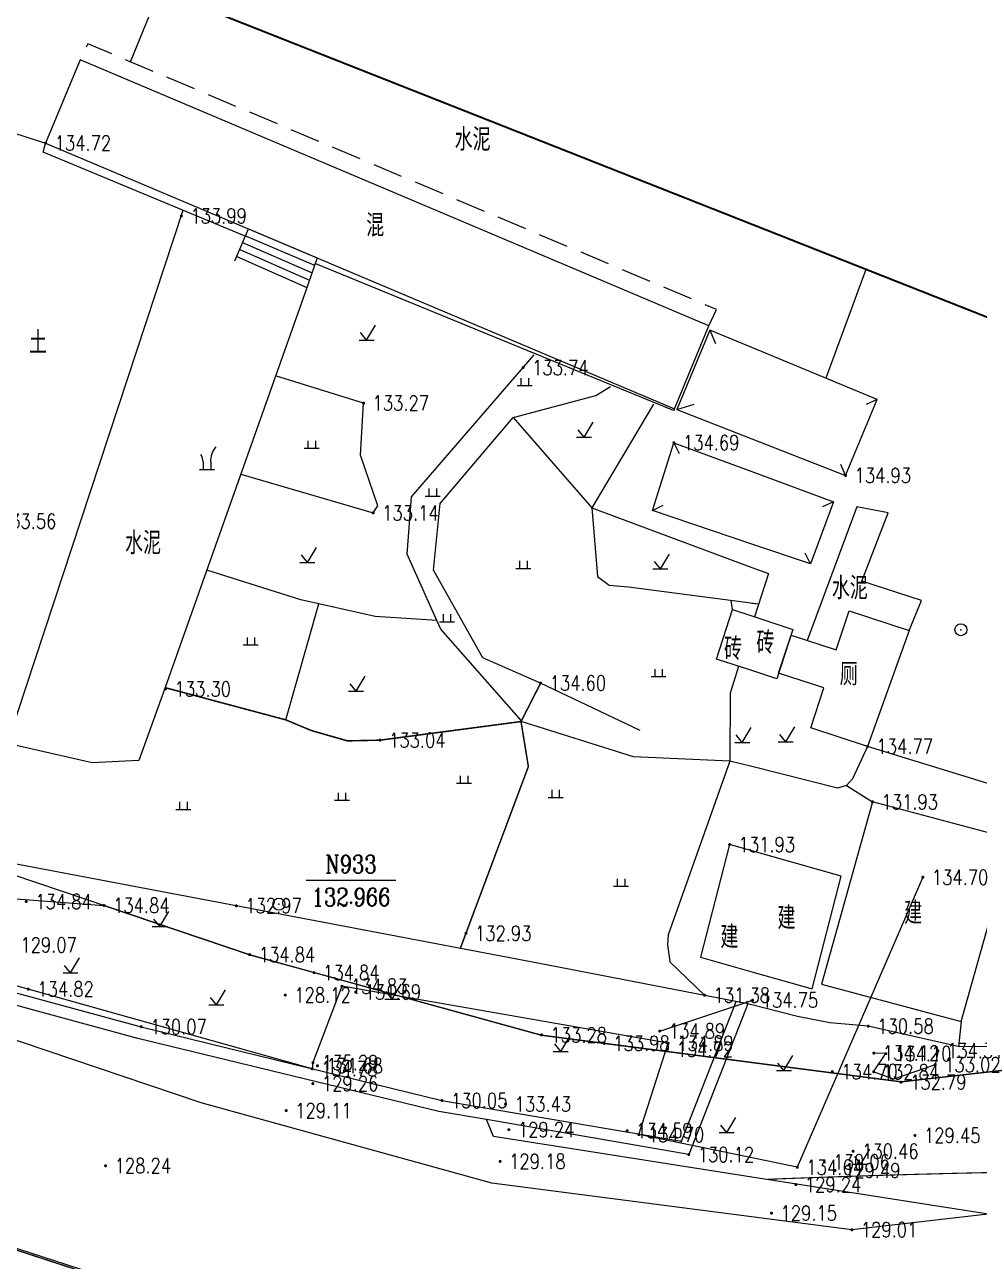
# Model space of a CAD drawing. Extents: x 529262 to 576451, y 2694391 to 2717535.
# Drawn here: x 566316.5 to 566380.2, y 2711306.5 to 2711389 of the extents above; entities that cross this region are included whole.
import ezdxf
from ezdxf.enums import TextEntityAlignment as Align

# ---------------------------------------------------------------- set-up
doc = ezdxf.new("R2010")
doc.units = 0
doc.linetypes.add('ACAD_ISO12W100', pattern=[22, 12, -3, 0.5, -3, 0.5, -3])
doc.linetypes.add('X5', pattern=[3, 2, -1])
for name, color, linetype in [('a红线图', 1, 'Continuous'), ('DGX', 8, 'Continuous'), ('DLDW', 8, 'Continuous'), ('DMTZ', 8, 'Continuous'), ('GCD', 8, 'Continuous'), ('GXYZ', 8, 'Continuous'), ('JMD', 8, 'Continuous'), ('KZD', 8, 'Continuous'), ('ZBTZ', 8, 'Continuous'), ('ZJ', 7, 'Continuous'), ('污水管径标注_W10-', 202, 'Continuous')]:
    doc.layers.add(name, color=color, linetype=linetype)
doc.layers.add('SXSS', color=5, linetype='Continuous', lineweight=0)
doc.layers.add('控制界线1', color=30, linetype='ACAD_ISO12W100', lineweight=35)
doc.styles.add('HZ', font='rs.shx', dxfattribs={"width": 0.8, "bigfont": 'hztxt.shx'})
doc.styles.add('romanc', font='romanc.shx', dxfattribs={"width": 0.8})
doc.linetypes.add('10421', pattern='A,2,[150,AAA.SHX,S=0.5,R=0,X=0,Y=0.5],1e-11', length=2)
doc.linetypes.add('10422', pattern='A,0.75,[150,AAA.SHX,S=0.5,R=0,X=0,Y=0.5],1.5,[177,AAA.SHX,S=1,R=0,X=0,Y=0.4],0.75', length=3)
doc.linetypes.add('1054', pattern='A,0,[154,AAA.SHX,S=1,R=0,X=0,Y=0],-1.4', length=1.4)
doc.linetypes.add('1161', pattern='A,0,[149,AAA.SHX,S=0.15,R=0,X=0,Y=0],-1.6', length=1.6)
doc.linetypes.add('732', pattern='A,9,-0.5,[162,AAA.SHX,S=1,R=0,X=0,Y=0],-0.5', length=10)

# ---------------------------------------------------------------- blocks, each defined once
blk = doc.blocks.new('GC200')
at = {"linetype": 'Continuous', "const_width": 0.2, "flags": 128}
blk.add_lwpolyline([(-0.1, 0, 1), (0.1, 0, 1)], format="xyb", close=True, dxfattribs=at)
blk = doc.blocks.new('gc123')
at = {"color": 8}
for p, q in [((0, 0), (1.2, 2)), ((-1, 0), (1, 0)), ((0, 0), (-0.8, 1))]:
    blk.add_line(p, q, dxfattribs=at)
blk = doc.blocks.new('gc119')
at = {"color": 8}
for p, q in [((-1, 0), (1, 0)), ((-0.5, 1), (-0.5, 0)), ((0.5, 1), (0.5, 0))]:
    blk.add_line(p, q, dxfattribs=at)
blk = doc.blocks.new('gc210')
at = {"color": 8}
for p, q in [((-1, 0), (1, 0)), ((-0.5, 1), (-0.5, 0)), ((0.5, 1), (0.5, 0))]:
    blk.add_line(p, q, dxfattribs=at)
for centre, radius, start, end in [((-2.94, 0.81), 2.45, 4.3743, 29.0242), ((3.4, 1.11), 2.91, 139.3312, 182.0887)]:
    blk.add_arc(centre, radius, start, end, dxfattribs=at)
blk = doc.blocks.new('gc117')
at = {"color": 8}
blk.add_circle((0, 0), 0.8, dxfattribs=at)
blk.add_point((0, 0), dxfattribs=at)

msp = doc.modelspace()

# ---------------------------------------------------------------- linework, layer by layer
at = {"layer": 'a红线图', "color": 8, "linetype": 'Continuous', "lineweight": 0, "flags": 128}
for points in [[(566441.676, 2711327.174), (566433.271, 2711326.085), (566420.02, 2711324.247), (566402.595, 2711321.973), (566385.592, 2711319.638), (566374.971, 2711318.432), (566350.944, 2711321.546), (566331.559, 2711326.901), (566290.284, 2711340.84), (566237.115, 2711364.456), (566231.107, 2711366.982), (566191.487, 2711389.488), (566187.32, 2711391.681), (566183.669, 2711396.907), (566179.755, 2711402.248), (566176.089, 2711407.11), (566173.217, 2711411.291), (566171.802, 2711412.566), (566162.342, 2711421.38), (566150.116, 2711432.906), (566121.749, 2711459.554)], [(566441.676, 2711327.174), (566433.271, 2711326.085), (566420.02, 2711324.247), (566402.595, 2711321.973), (566385.592, 2711319.638), (566374.971, 2711318.432), (566350.944, 2711321.546), (566331.559, 2711326.901), (566290.284, 2711340.84), (566237.115, 2711364.456), (566231.107, 2711366.982), (566191.487, 2711389.488), (566187.32, 2711391.681), (566183.669, 2711396.907), (566179.755, 2711402.248), (566176.089, 2711407.11), (566173.217, 2711411.291), (566171.802, 2711412.566), (566162.342, 2711421.38), (566150.116, 2711432.906), (566121.749, 2711459.554)], [(566610.304, 2711156.366), (566550.359, 2711188.445), (566569.799, 2711252.568), (566569.607, 2711257.235), (566534.769, 2711298.178), (566490.048, 2711309.934), (566487.632, 2711304.43), (566485.732, 2711304.359), (566471.667, 2711301.392), (566439.814, 2711293.156), (566398.395, 2711291.82), (566380.611, 2711292.541), (566369.371, 2711293.398), (566354.467, 2711296.492), (566334.898, 2711300.894), (566329.062, 2711302.94), (566307.729, 2711309.881), (566292.891, 2711316.021), (566275.762, 2711324.076), (566251.375, 2711336.425), (566235.869, 2711345.727), (566223.396, 2711352.879), (566218.243, 2711353.629)], [(566610.304, 2711156.366), (566550.359, 2711188.445), (566569.799, 2711252.568), (566569.607, 2711257.235), (566534.769, 2711298.178), (566490.048, 2711309.934), (566487.632, 2711304.43), (566485.732, 2711304.359), (566471.667, 2711301.392), (566439.814, 2711293.156), (566398.395, 2711291.82), (566380.611, 2711292.541), (566369.371, 2711293.398), (566354.467, 2711296.492), (566334.898, 2711300.894), (566329.062, 2711302.94), (566307.729, 2711309.881), (566292.891, 2711316.021), (566275.762, 2711324.076), (566251.375, 2711336.425), (566235.869, 2711345.727), (566223.396, 2711352.879), (566218.243, 2711353.629)]]:
    msp.add_lwpolyline(points, dxfattribs=at)
at = {"layer": 'DGX', "linetype": 'Continuous', "const_width": 0.075, "flags": 128}
msp.add_lwpolyline([(566366.071, 2711311.935), (566370.106, 2711312.084), (566374.106, 2711312.213), (566378.072, 2711312.321), (566382.004, 2711312.41), (566385.9, 2711312.478), (566389.763, 2711312.526), (566393.591, 2711312.554), (566397.384, 2711312.561), (566401.521, 2711312.69), (566406.38, 2711313.081), (566411.961, 2711313.736), (566418.264, 2711314.653), (566425.289, 2711315.834), (566433.036, 2711317.277), (566441.504, 2711318.983), (566450.695, 2711320.952)], dxfattribs=at)
at = {"layer": 'DLDW', "linetype": 'Continuous', "flags": 128}
msp.add_lwpolyline([(566367.618, 2711348.257), (566370.64, 2711347.267), (566371.497, 2711349.88), (566375.506, 2711348.566), (566372.721, 2711340.827), (566368.936, 2711342.068), (566369.809, 2711344.73), (566366.787, 2711345.72)], close=True, dxfattribs=at)
at = {"layer": 'DMTZ', "linetype": '10422', "flags": 128}
for points in [[(566331.196, 2711374.897), (566317.71, 2711380.493), (566317.876, 2711381.104)], [(566359.83, 2711363.362), (566359.77, 2711363.243), (566335.898, 2711373.037)], [(566364.727, 2711323.649), (566350.71, 2711326.357), (566330.599, 2711330.189), (566308.868, 2711334.304), (566290.054, 2711337.873), (566293.457, 2711345.647)], [(566290.957, 2711337.702), (566288.528, 2711332.542), (566297.46, 2711329.523), (566304.823, 2711327.378), (566324.26, 2711322.116), (566344.321, 2711317.192), (566360.315, 2711314.479), (566363.946, 2711323.8)], [(566364.727, 2711323.649), (566360.789, 2711313.587), (566347.295, 2711315.919)]]:
    msp.add_lwpolyline(points, dxfattribs=at)
at = {"layer": 'DMTZ', "linetype": '10421', "flags": 128}
for points in [[(566349.624, 2711342.538), (566344.25, 2711348.656), (566343.979, 2711349.227), (566342.001, 2711353.656), (566342.29, 2711357.491), (566350.484, 2711366.979)], [(566357.555, 2711341.889), (566350.908, 2711345.058), (566347.049, 2711346.751), (566343.769, 2711352.599), (566344.208, 2711357.045), (566349.08, 2711362.774), (566354.599, 2711364.249), (566355.579, 2711364.863)], [(566364.998, 2711339.484), (566363.525, 2711339.852), (566357.109, 2711340.132), (566349.599, 2711342.489)], [(566372.721, 2711340.827), (566371.71, 2711338.673), (566371.328, 2711338.221), (566370.716, 2711338.053), (566364.998, 2711339.484)], [(566384.662, 2711337.143), (566372.721, 2711340.827)], [(566363.525, 2711339.852), (566359.419, 2711328.261), (566359.377, 2711327.608), (566359.523, 2711326.442), (566361.864, 2711324.202)], [(566364.998, 2711323.58), (566364.727, 2711323.649)], [(566390.278, 2711320.668), (566384.076, 2711320.805), (566378.857, 2711320.765), (566372.771, 2711322.152), (566370.212, 2711322.376), (566368.042, 2711322.801), (566364.727, 2711323.649)]]:
    msp.add_lwpolyline(points, dxfattribs=at)
at = {"layer": 'DMTZ', "linetype": '1054', "flags": 128}
for points in [[(566330.894, 2711358.997), (566339.73, 2711356.416), (566340.044, 2711356.88), (566338.893, 2711360.273), (566339.089, 2711363.743), (566333.217, 2711365.567)], [(566343.979, 2711349.227), (566339.864, 2711349.512), (566334.907, 2711350.605), (566328.626, 2711352.583)], [(566333.902, 2711342.602), (566336.117, 2711350.338)], [(566333.902, 2711342.602), (566333.902, 2711342.602)]]:
    msp.add_lwpolyline(points, dxfattribs=at)
at = {"layer": 'DMTZ', "linetype": '10421', "elevation": 24.551, "flags": 128}
for points in [[(566219.409, 2711353.158), (566219.66, 2711353.603), (566220, 2711354.189), (566223.243, 2711351.349), (566223.553, 2711352.487), (566227.748, 2711350.461), (566238.16, 2711344.413), (566249.441, 2711337.077), (566257.932, 2711330.164), (566258.042, 2711330.298), (566258.117, 2711330.279), (566259.999, 2711331.142), (566265.081, 2711328.877), (566278.209, 2711322.864), (566294.844, 2711315.012), (566300.296, 2711312.67), (566311.78, 2711308.665), (566324.349, 2711304.604), (566334.183, 2711300.862), (566334.785, 2711300.895), (566342.069, 2711296.685), (566342.715, 2711297.66), (566343.752, 2711298.727), (566356.779, 2711295.878), (566370.98, 2711293.062), (566395.928, 2711290.095), (566369.156, 2711291.627), (566364.335, 2711291.282)], [(566377.427, 2711320.51), (566377.231, 2711319.585), (566374.457, 2711318.623), (566373.13, 2711319.105), (566373.954, 2711320.32), (566373.143, 2711320.36)]]:
    msp.add_lwpolyline(points, dxfattribs=at)
at = {"layer": 'DMTZ', "linetype": '10422', "elevation": 24.551, "flags": 128}
msp.add_lwpolyline([(566376.416, 2711332.094), (566368.037, 2711312.734), (566357.462, 2711314.918), (566359.421, 2711321.013), (566337.648, 2711324.815), (566335.716, 2711319.721), (566335.653, 2711319.312), (566316.717, 2711324.628), (566291.94, 2711331.413), (566286.246, 2711333.756)], dxfattribs=at)
at = {"layer": 'GXYZ', "linetype": '732', "flags": 128}
for points in [[(566490.048, 2711309.934), (566487.953, 2711312.032), (566480.532, 2711318.315), (566472.905, 2711320.663), (566453.241, 2711319.912), (566438.382, 2711317.31), (566429.977, 2711316.221), (566416.726, 2711314.383), (566399.301, 2711312.109), (566382.298, 2711309.774), (566371.677, 2711308.568), (566347.65, 2711311.683), (566328.264, 2711317.038), (566286.99, 2711330.976), (566233.821, 2711354.592), (566227.813, 2711357.118), (566188.193, 2711379.624), (566184.026, 2711381.817), (566180.375, 2711387.043), (566176.461, 2711392.384), (566172.795, 2711397.246), (566169.923, 2711401.427), (566168.508, 2711402.702), (566159.048, 2711411.516), (566146.822, 2711423.042), (566118.455, 2711449.69), (566109.422, 2711458.344), (566097.51, 2711469.513), (566090.674, 2711475.818), (566090.949, 2711476.965), (566090.92, 2711489.02), (566092.032, 2711494.639)], [(566534.851, 2711298.157), (566490.048, 2711309.934), (566487.632, 2711304.43), (566485.732, 2711304.359), (566471.667, 2711301.392), (566439.814, 2711293.156), (566398.395, 2711291.82), (566380.611, 2711292.541), (566369.371, 2711293.398), (566354.467, 2711296.492), (566334.898, 2711300.894), (566329.062, 2711302.94), (566307.729, 2711309.881), (566292.891, 2711316.021), (566275.762, 2711324.076), (566251.375, 2711336.425), (566235.869, 2711345.727), (566223.396, 2711352.879), (566218.243, 2711353.629)]]:
    msp.add_lwpolyline(points, dxfattribs=at)
at = {"layer": 'JMD', "linetype": 'Continuous'}
for p, q in [((566330.502, 2711373.236), (566331.409, 2711375.381)), ((566331.214, 2711374.92), (566335.825, 2711372.945)), ((566331.409, 2711375.381), (566336, 2711373.439)), ((566330.824, 2711373.999), (566335.476, 2711371.955)), ((566331.019, 2711374.46), (566335.651, 2711372.45)), ((566330.63, 2711373.539), (566335.301, 2711371.46)), ((566336, 2711373.439), (566335.186, 2711371.135)), ((566362.198, 2711368.622), (566362.587, 2711367.716)), ((566360.002, 2711363.321), (566361.155, 2711363.683)), ((566373.372, 2711363.976), (566372.642, 2711363.648)), ((566359.805, 2711361.101), (566360.156, 2711360.382)), ((566371.256, 2711358.917), (566370.931, 2711359.648)), ((566358.368, 2711356.577), (566359.081, 2711356.939)), ((566370.45, 2711357.16), (566369.723, 2711356.826)), ((566368.914, 2711353.017), (566368.569, 2711353.739))]:
    msp.add_line(p, q, dxfattribs=at)
at = {"layer": 'JMD', "linetype": 'X5', "flags": 128}
msp.add_lwpolyline([(566362.141, 2711368.912), (566362.64, 2711369.991), (566320.686, 2711387.733), (566320.187, 2711386.654)], dxfattribs=at)
at = {"layer": 'JMD', "linetype": 'Continuous', "flags": 128}
for points, elevation in [([(566362.141, 2711368.912), (566320.187, 2711386.654), (566317.876, 2711381.104), (566359.83, 2711363.362)], 134.982), ([(566373.054, 2711337.126), (566369.641, 2711324.958), (566378.982, 2711322.471), (566382.395, 2711334.639)], 131.934)]:
    msp.add_lwpolyline(points, close=True, dxfattribs=dict(at, elevation=elevation))
for points in [[(566364.998, 2711367.458), (566362.198, 2711368.622), (566360.002, 2711363.321), (566364.998, 2711361.366)], [(566364.998, 2711361.366), (566371.256, 2711358.917), (566373.372, 2711363.976), (566364.998, 2711367.458)], [(566364.998, 2711354.339), (566358.368, 2711356.577), (566359.805, 2711361.101), (566364.998, 2711359.178)], [(566364.998, 2711359.178), (566370.45, 2711357.16), (566368.914, 2711353.017), (566364.998, 2711354.339)], [(566364.998, 2711345.886), (566362.633, 2711346.661), (566363.714, 2711349.958), (566364.998, 2711349.537)], [(566364.998, 2711349.537), (566367.743, 2711348.637), (566366.662, 2711345.34), (566364.998, 2711345.886)]]:
    msp.add_lwpolyline(points, dxfattribs=at)
for points, elevation in [([(566364.998, 2711333.857), (566363.515, 2711334.276), (566361.582, 2711326.756), (566364.998, 2711325.79)], 131.943), ([(566364.998, 2711325.79), (566369.03, 2711324.649), (566370.963, 2711332.169), (566364.998, 2711333.857)], 131.943), ([(566358.854, 2711321.828), (566365.058, 2711323.892)], 24.551)]:
    msp.add_lwpolyline(points, dxfattribs=dict(at, elevation=elevation))
at = {"layer": 'KZD', "linetype": 'Continuous'}
msp.add_line((566341.254, 2711331.871, 132.966), (566335.254, 2711331.871, 132.966), dxfattribs=at)
at = {"layer": 'SXSS', "color": 8, "linetype": '10422', "flags": 128}
for points in [[(566364.998, 2711312.084), (566347.766, 2711314.796), (566347.295, 2711315.919), (566344.107, 2711316.47), (566324.035, 2711321.337), (566304.657, 2711326.608), (566297.088, 2711328.71), (566287.392, 2711332.035), (566287.672, 2711333.018), (566274.117, 2711339.054), (566251.845, 2711349.124), (566245.028, 2711352.174), (566222.599, 2711362.489)], [(566470.599, 2711311.896), (566470.589, 2711312.114), (566451.669, 2711322.035), (566449.864, 2711319.801), (566441.279, 2711314.629), (566436.78, 2711313.19), (566428.111, 2711311.187), (566419.884, 2711310.622), (566414.457, 2711308.995), (566401.864, 2711308.451), (566393.171, 2711306.862), (566389.274, 2711307.039), (566380.939, 2711309.576), (566364.998, 2711312.084)]]:
    msp.add_lwpolyline(points, dxfattribs=at)
at = {"layer": 'ZBTZ', "linetype": '1161', "flags": 128}
for points in [[(566323.541, 2711386.526), (566325.467, 2711391.287)], [(566305.789, 2711384.995), (566317.876, 2711381.104)], [(566335.186, 2711371.135), (566325.857, 2711344.751), (566324.092, 2711339.885), (566320.979, 2711339.743), (566315.334, 2711341.015), (566327.056, 2711376.615)], [(566372.604, 2711372.661), (566369.941, 2711365.403)], [(566358.442, 2711363.674), (566354.331, 2711356.746), (566364.998, 2711352.783)], [(566349.08, 2711362.774), (566354.331, 2711356.746)], [(566354.331, 2711356.746), (566354.692, 2711352.165), (566355.478, 2711351.584), (566356.781, 2711351.488), (566365.456, 2711350.337)], [(566375.506, 2711348.566), (566376.32, 2711350.568), (566372.353, 2711351.857), (566374.089, 2711356.419), (566372.006, 2711356.815), (566368.688, 2711347.907)], [(566364.998, 2711352.783), (566366.107, 2711352.371), (566365.181, 2711349.477)], [(566363.714, 2711349.958), (566363.625, 2711350.58)], [(566364.998, 2711350.398), (566365.456, 2711350.337)], [(566364.122, 2711346.173), (566363.546, 2711344.373), (566363.525, 2711339.852)], [(566371.328, 2711338.221), (566373.054, 2711337.126)], [(566378.982, 2711322.471), (566378.8, 2711320.778)]]:
    msp.add_lwpolyline(points, dxfattribs=at)
at = {"layer": 'ZBTZ', "linetype": 'Continuous', "const_width": 0.1, "flags": 128}
for points in [[(566345.545, 2711327.341), (566350.089, 2711339.486), (566349.599, 2711342.489), (566350.908, 2711345.058)], [(566325.857, 2711344.751), (566333.902, 2711342.602), (566335.611, 2711341.886), (566338.015, 2711341.2), (566340.189, 2711341.246), (566349.599, 2711342.489)]]:
    msp.add_lwpolyline(points, dxfattribs=at)
at = {"layer": '控制界线1', "color": 252, "linetype": 'Continuous', "flags": 128}
msp.add_lwpolyline([(566606.933, 2711087.702), (566644.711, 2711153.019), (566598.698, 2711283.071), (566496.002, 2711357.662), (566390.249, 2711365.689), (566217.966, 2711433.767), (566135.414, 2711495.399), (566100.815, 2711531.11), (566057.471, 2711541.747), (566041.502, 2711497.298), (566109.581, 2711415.474), (566178.415, 2711344.369), (566249.168, 2711298.339), (566348.438, 2711264.105), (566455.277, 2711261.066), (566502.459, 2711244.312), (566526.428, 2711223.352), (566516.162, 2711173.585), (566513.881, 2711148.132)], close=True, dxfattribs=at)
msp.add_lwpolyline([(566606.933, 2711087.702), (566644.711, 2711153.019), (566598.698, 2711283.071), (566496.002, 2711357.662), (566390.249, 2711365.689), (566217.966, 2711433.767), (566135.414, 2711495.399), (566100.815, 2711531.11), (566057.471, 2711541.747), (566041.502, 2711497.298), (566109.581, 2711415.474), (566178.415, 2711344.369), (566249.168, 2711298.339), (566348.438, 2711264.105), (566455.277, 2711261.066), (566502.459, 2711244.312), (566526.428, 2711223.352), (566516.162, 2711173.585), (566513.881, 2711148.132)], close=True, dxfattribs=at)
msp.add_lwpolyline([(566606.933, 2711087.702), (566644.711, 2711153.019), (566598.698, 2711283.071), (566496.002, 2711357.662), (566390.249, 2711365.689), (566217.966, 2711433.767), (566135.414, 2711495.399), (566100.815, 2711531.11), (566057.471, 2711541.747), (566041.502, 2711497.298), (566109.581, 2711415.474), (566178.415, 2711344.369), (566249.168, 2711298.339), (566348.438, 2711264.105), (566455.277, 2711261.066), (566502.459, 2711244.312), (566526.428, 2711223.352), (566516.162, 2711173.585), (566513.881, 2711148.132)], close=True, dxfattribs=at)
at = {"layer": '污水管径标注_W10-'}
for points in [[(566219.201, 2711352.24), (566224.059, 2711350.344), (566235.869, 2711345.727), (566251.375, 2711336.425), (566254.963, 2711334.608), (566262.377, 2711330.854), (566272.806, 2711325.573), (566275.762, 2711324.076), (566292.891, 2711316.021), (566307.739, 2711309.878), (566329.062, 2711302.94), (566334.898, 2711300.894), (566347.661, 2711298.023), (566355.774, 2711296.221), (566369.371, 2711293.398), (566380.611, 2711292.541), (566387.135, 2711292.276), (566398.395, 2711291.82), (566405.433, 2711292.047), (566427.092, 2711293.194), (566443.272, 2711294.05)], [(566296.572, 2711332.081), (566316.517, 2711330.601), (566321.754, 2711330.212), (566331.559, 2711326.901), (566335.8, 2711325.73), (566350.944, 2711321.546), (566355.197, 2711320.995), (566370.321, 2711319.034), (566374.971, 2711318.432), (566385.592, 2711319.638), (566394.88, 2711320.885), (566414.701, 2711323.549), (566419.906, 2711324.248), (566434.523, 2711326.212)]]:
    msp.add_lwpolyline(points, dxfattribs=at)

# ---------------------------------------------------------------- block references
at = {"layer": 'GCD', "linetype": 'Continuous'}
ref = msp.add_blockref('GC200', (566317.876, 2711381.104, 134.718), dxfattribs=dict(at, xscale=0.5, yscale=0.5, zscale=0.5))
ref.add_attrib('height', '134.72', dxfattribs={"linetype": 'Continuous', "height": 1, "style": 'HZ', "width": 0.8}).set_placement((566318.476, 2711381.104, 134.718), align=Align.MIDDLE_LEFT)
ref = msp.add_blockref('GC200', (566326.933, 2711376.238, 133.985), dxfattribs=dict(at, xscale=0.5, yscale=0.5))
ref.add_attrib('height', '133.99', dxfattribs={"linetype": 'Continuous', "height": 1, "style": 'HZ', "width": 0.8}).set_placement((566327.533, 2711376.238, 133.985), align=Align.MIDDLE_LEFT)
at = {"layer": 'GCD'}
ref = msp.add_blockref('GC200', (566349.735, 2711366.111, 133.735), dxfattribs=dict(at, xscale=0.5, yscale=0.5))
ref.add_attrib('height', '133.74', dxfattribs={"linetype": 'Continuous', "height": 1, "style": 'HZ', "width": 0.8}).set_placement((566350.335, 2711366.111, 133.735), align=Align.MIDDLE_LEFT)
ref = msp.add_blockref('GC200', (566339.089, 2711363.743, 133.271), dxfattribs=dict(at, xscale=0.5, yscale=0.5))
ref.add_attrib('height', '133.27', dxfattribs={"linetype": 'Continuous', "height": 1, "style": 'HZ', "width": 0.8}).set_placement((566339.689, 2711363.743, 133.271), align=Align.MIDDLE_LEFT)
ref = msp.add_blockref('GC200', (566359.805, 2711361.101, 134.686), dxfattribs=dict(at, xscale=0.5, yscale=0.5))
ref.add_attrib('height', '134.69', dxfattribs={"linetype": 'Continuous', "height": 1, "style": 'HZ', "width": 0.8}).set_placement((566360.405, 2711361.101, 134.686), align=Align.MIDDLE_LEFT)
ref = msp.add_blockref('GC200', (566371.256, 2711358.917, 134.928), dxfattribs=dict(at, xscale=0.5, yscale=0.5))
ref.add_attrib('height', '134.93', dxfattribs={"linetype": 'Continuous', "height": 1, "style": 'HZ', "width": 0.8}).set_placement((566371.856, 2711358.917, 134.928), align=Align.MIDDLE_LEFT)
at = {"layer": 'GCD', "linetype": 'Continuous'}
ref = msp.add_blockref('GC200', (566339.73, 2711356.416, 133.143), dxfattribs=dict(at, xscale=0.5, yscale=0.5, zscale=0.5))
ref.add_attrib('height', '133.14', dxfattribs={"linetype": 'Continuous', "height": 1, "style": 'HZ', "width": 0.8}).set_placement((566340.33, 2711356.416, 133.143), align=Align.MIDDLE_LEFT)
at = {"layer": 'GCD'}
ref = msp.add_blockref('GC200', (566314.22, 2711355.864, 133.555), dxfattribs=dict(at, xscale=0.5, yscale=0.5))
ref.add_attrib('height', '133.56', dxfattribs={"linetype": 'Continuous', "height": 1, "style": 'HZ', "width": 0.8}).set_placement((566314.82, 2711355.864, 133.555), align=Align.MIDDLE_LEFT)
ref = msp.add_blockref('GC200', (566325.877, 2711344.662, 133.298), dxfattribs=dict(at, xscale=0.5, yscale=0.5))
ref.add_attrib('height', '133.30', dxfattribs={"linetype": 'Continuous', "height": 1, "style": 'HZ', "width": 0.8}).set_placement((566326.477, 2711344.662, 133.298), align=Align.MIDDLE_LEFT)
ref = msp.add_blockref('GC200', (566350.908, 2711345.058, 134.6), dxfattribs=dict(at, xscale=0.5, yscale=0.5))
ref.add_attrib('height', '134.60', dxfattribs={"linetype": 'Continuous', "height": 1, "style": 'HZ', "width": 0.8}).set_placement((566351.508, 2711345.058, 134.6), align=Align.MIDDLE_LEFT)
ref = msp.add_blockref('GC200', (566340.189, 2711341.246, 133.04), dxfattribs=dict(at, xscale=0.5, yscale=0.5))
ref.add_attrib('height', '133.04', dxfattribs={"linetype": 'Continuous', "height": 1, "style": 'HZ', "width": 0.8}).set_placement((566340.789, 2711341.246, 133.04), align=Align.MIDDLE_LEFT)
ref = msp.add_blockref('GC200', (566372.721, 2711340.827, 134.774), dxfattribs=dict(at, xscale=0.5, yscale=0.5))
ref.add_attrib('height', '134.77', dxfattribs={"linetype": 'Continuous', "height": 1, "style": 'HZ', "width": 0.8}).set_placement((566373.321, 2711340.827, 134.774), align=Align.MIDDLE_LEFT)
at = {"layer": 'GCD', "linetype": 'Continuous'}
ref = msp.add_blockref('GC200', (566373.054, 2711337.126, 131.934), dxfattribs=dict(at, xscale=0.5, yscale=0.5, zscale=0.5))
ref.add_attrib('height', '131.93', dxfattribs={"linetype": 'Continuous', "height": 1, "style": 'HZ', "width": 0.8}).set_placement((566373.654, 2711337.126, 131.934), align=Align.MIDDLE_LEFT)
ref = msp.add_blockref('GC200', (566363.515, 2711334.276, 131.93), dxfattribs=dict(at, xscale=0.5, yscale=0.5, zscale=0.5))
ref.add_attrib('height', '131.93', dxfattribs={"linetype": 'Continuous', "height": 1, "style": 'HZ', "width": 0.8}).set_placement((566364.115, 2711334.276, 131.93), align=Align.MIDDLE_LEFT)
ref = msp.add_blockref('GC200', (566376.416, 2711332.094, 134.695), dxfattribs=dict(at, xscale=0.5, yscale=0.5, zscale=0.5))
ref.add_attrib('height', '134.70', dxfattribs={"linetype": 'Continuous', "height": 1, "style": 'HZ', "width": 0.8}).set_placement((566377.016, 2711332.094, 134.695), align=Align.MIDDLE_LEFT)
ref = msp.add_blockref('GC200', (566316.583, 2711330.475, 134.84), dxfattribs=dict(at, xscale=0.5, yscale=0.5, zscale=0.5))
ref.add_attrib('height', '134.84', dxfattribs={"linetype": 'Continuous', "height": 1, "style": 'HZ', "width": 0.8}).set_placement((566317.183, 2711330.475, 134.84), align=Align.MIDDLE_LEFT)
ref = msp.add_blockref('GC200', (566321.776, 2711330.211, 134.84), dxfattribs=dict(at, xscale=0.5, yscale=0.5, zscale=0.5))
ref.add_attrib('height', '134.84', dxfattribs={"linetype": 'Continuous', "height": 1, "style": 'HZ', "width": 0.8}).set_placement((566322.376, 2711330.211, 134.84), align=Align.MIDDLE_LEFT)
at = {"layer": 'GCD'}
ref = msp.add_blockref('GC200', (566330.599, 2711330.189, 132.967), dxfattribs=dict(at, xscale=0.5, yscale=0.5))
ref.add_attrib('height', '132.97', dxfattribs={"linetype": 'Continuous', "height": 1, "style": 'HZ', "width": 0.8}).set_placement((566331.199, 2711330.189, 132.967), align=Align.MIDDLE_LEFT)
ref = msp.add_blockref('GC200', (566345.923, 2711328.351, 132.929), dxfattribs=dict(at, xscale=0.5, yscale=0.5))
ref.add_attrib('height', '132.93', dxfattribs={"linetype": 'Continuous', "height": 1, "style": 'HZ', "width": 0.8}).set_placement((566346.523, 2711328.351, 132.929), align=Align.MIDDLE_LEFT)
ref = msp.add_blockref('GC200', (566315.588, 2711327.579, 129.071), dxfattribs=dict(at, xscale=0.5, yscale=0.5))
ref.add_attrib('height', '129.07', dxfattribs={"linetype": 'Continuous', "height": 1, "style": 'HZ', "width": 0.8}).set_placement((566316.188, 2711327.579, 129.071), align=Align.MIDDLE_LEFT)
at = {"layer": 'GCD', "linetype": 'Continuous'}
ref = msp.add_blockref('GC200', (566331.494, 2711326.93, 134.84), dxfattribs=dict(at, xscale=0.5, yscale=0.5, zscale=0.5))
ref.add_attrib('height', '134.84', dxfattribs={"linetype": 'Continuous', "height": 1, "style": 'HZ', "width": 0.8}).set_placement((566332.094, 2711326.93, 134.84), align=Align.MIDDLE_LEFT)
ref = msp.add_blockref('GC200', (566335.784, 2711325.727, 134.84), dxfattribs=dict(at, xscale=0.5, yscale=0.5, zscale=0.5))
ref.add_attrib('height', '134.84', dxfattribs={"linetype": 'Continuous', "height": 1, "style": 'HZ', "width": 0.8}).set_placement((566336.384, 2711325.727, 134.84), align=Align.MIDDLE_LEFT)
ref = msp.add_blockref('GC200', (566337.648, 2711324.815, 134.833), dxfattribs=dict(at, xscale=0.5, yscale=0.5, zscale=0.5))
ref.add_attrib('height', '134.83', dxfattribs={"linetype": 'Continuous', "height": 1, "style": 'HZ', "width": 0.8}).set_placement((566338.248, 2711324.815, 134.833), align=Align.MIDDLE_LEFT)
ref = msp.add_blockref('GC200', (566316.717, 2711324.628, 134.816), dxfattribs=dict(at, xscale=0.5, yscale=0.5, zscale=0.5))
ref.add_attrib('height', '134.82', dxfattribs={"linetype": 'Continuous', "height": 1, "style": 'HZ', "width": 0.8}).set_placement((566317.317, 2711324.628, 134.816), align=Align.MIDDLE_LEFT)
ref = msp.add_blockref('GC200', (566333.866, 2711324.232, 128.12), dxfattribs=dict(at, xscale=0.5, yscale=0.5, zscale=0.5))
ref.add_attrib('height', '128.12', dxfattribs={"linetype": 'Continuous', "height": 1, "style": 'HZ', "width": 0.8}).set_placement((566334.466, 2711324.232, 128.12), align=Align.MIDDLE_LEFT)
ref = msp.add_blockref('GC200', (566338.565, 2711324.43, 131.687), dxfattribs=dict(at, xscale=0.5, yscale=0.5, zscale=0.5))
ref.add_attrib('height', '131.69', dxfattribs={"linetype": 'Continuous', "height": 1, "style": 'HZ', "width": 0.8}).set_placement((566339.165, 2711324.43, 131.687), align=Align.MIDDLE_LEFT)
at = {"layer": 'GCD'}
ref = msp.add_blockref('GC200', (566361.847, 2711324.222, 131.375), dxfattribs=dict(at, xscale=0.5, yscale=0.5))
ref.add_attrib('height', '131.38', dxfattribs={"linetype": 'Continuous', "height": 1, "style": 'HZ', "width": 0.8}).set_placement((566362.447, 2711324.222, 131.375), align=Align.MIDDLE_LEFT)
at = {"layer": 'GCD', "linetype": 'Continuous'}
ref = msp.add_blockref('GC200', (566365.058, 2711323.892, 134.752), dxfattribs=dict(at, xscale=0.5, yscale=0.5, zscale=0.5))
ref.add_attrib('height', '134.75', dxfattribs={"linetype": 'Continuous', "height": 1, "style": 'HZ', "width": 0.8}).set_placement((566365.658, 2711323.892, 134.752), align=Align.MIDDLE_LEFT)
at = {"layer": 'GCD'}
ref = msp.add_blockref('GC200', (566324.26, 2711322.116, 130.066), dxfattribs=dict(at, xscale=0.5, yscale=0.5))
ref.add_attrib('height', '130.07', dxfattribs={"linetype": 'Continuous', "height": 1, "style": 'HZ', "width": 0.8}).set_placement((566324.86, 2711322.116, 130.066), align=Align.MIDDLE_LEFT)
at = {"layer": 'GCD', "linetype": 'Continuous'}
ref = msp.add_blockref('GC200', (566350.966, 2711321.571, 133.278), dxfattribs=dict(at, xscale=0.5, yscale=0.5, zscale=0.5))
ref.add_attrib('height', '133.28', dxfattribs={"linetype": 'Continuous', "height": 1, "style": 'HZ', "width": 0.8}).set_placement((566351.566, 2711321.571, 133.278), align=Align.MIDDLE_LEFT)
ref = msp.add_blockref('GC200', (566358.854, 2711321.828, 134.889), dxfattribs=dict(at, xscale=0.5, yscale=0.5, zscale=0.5))
ref.add_attrib('height', '134.89', dxfattribs={"linetype": 'Continuous', "height": 1, "style": 'HZ', "width": 0.8}).set_placement((566359.454, 2711321.828, 134.889), align=Align.MIDDLE_LEFT)
at = {"layer": 'GCD'}
ref = msp.add_blockref('GC200', (566372.771, 2711322.152, 130.583), dxfattribs=dict(at, xscale=0.5, yscale=0.5))
ref.add_attrib('height', '130.58', dxfattribs={"linetype": 'Continuous', "height": 1, "style": 'HZ', "width": 0.8}).set_placement((566373.371, 2711322.152, 130.583), align=Align.MIDDLE_LEFT)
at = {"layer": 'GCD', "linetype": 'Continuous'}
ref = msp.add_blockref('GC200', (566355.151, 2711321.006, 133.98), dxfattribs=dict(at, xscale=0.5, yscale=0.5, zscale=0.5))
ref.add_attrib('height', '133.98', dxfattribs={"linetype": 'Continuous', "height": 1, "style": 'HZ', "width": 0.8}).set_placement((566355.751, 2711321.006, 133.98), align=Align.MIDDLE_LEFT)
ref = msp.add_blockref('GC200', (566359.421, 2711321.013, 134.89), dxfattribs=dict(at, xscale=0.5, yscale=0.5, zscale=0.5))
ref.add_attrib('height', '134.89', dxfattribs={"linetype": 'Continuous', "height": 1, "style": 'HZ', "width": 0.8}).set_placement((566360.021, 2711321.013, 134.89), align=Align.MIDDLE_LEFT)
ref = msp.add_blockref('GC200', (566359.367, 2711320.603, 134.717), dxfattribs=dict(at, xscale=0.5, yscale=0.5, zscale=0.5))
ref.add_attrib('height', '134.72', dxfattribs={"linetype": 'Continuous', "height": 1, "style": 'HZ', "width": 0.8}).set_placement((566359.967, 2711320.603, 134.717), align=Align.MIDDLE_LEFT)
ref = msp.add_blockref('GC200', (566373.143, 2711320.36, 134.12), dxfattribs=dict(at, xscale=0.5, yscale=0.5, zscale=0.5))
ref.add_attrib('height', '134.12', dxfattribs={"linetype": 'Continuous', "height": 1, "style": 'HZ', "width": 0.8}).set_placement((566373.743, 2711320.36, 134.12), align=Align.MIDDLE_LEFT)
ref = msp.add_blockref('GC200', (566373.954, 2711320.32, 134.104), dxfattribs=dict(at, xscale=0.5, yscale=0.5, zscale=0.5))
ref.add_attrib('height', '134.10', dxfattribs={"linetype": 'Continuous', "height": 1, "style": 'HZ', "width": 0.8}).set_placement((566374.554, 2711320.32, 134.104), align=Align.MIDDLE_LEFT)
ref = msp.add_blockref('GC200', (566377.427, 2711320.51, 134.309), dxfattribs=dict(at, xscale=0.5, yscale=0.5, zscale=0.5))
ref.add_attrib('height', '134.31', dxfattribs={"linetype": 'Continuous', "height": 1, "style": 'HZ', "width": 0.8}).set_placement((566378.027, 2711320.51, 134.309), align=Align.MIDDLE_LEFT)
ref = msp.add_blockref('GC200', (566335.653, 2711319.312, 134.78), dxfattribs=dict(at, xscale=0.5, yscale=0.5, zscale=0.5))
ref.add_attrib('height', '134.78', dxfattribs={"linetype": 'Continuous', "height": 1, "style": 'HZ', "width": 0.8}).set_placement((566336.253, 2711319.312, 134.78), align=Align.MIDDLE_LEFT)
ref = msp.add_blockref('GC200', (566335.716, 2711319.721, 135.291), dxfattribs=dict(at, xscale=0.5, yscale=0.5, zscale=0.5))
ref.add_attrib('height', '135.29', dxfattribs={"linetype": 'Continuous', "height": 1, "style": 'HZ', "width": 0.8}).set_placement((566336.316, 2711319.721, 135.291), align=Align.MIDDLE_LEFT)
ref = msp.add_blockref('GC200', (566336.018, 2711319.513, 131.676), dxfattribs=dict(at, xscale=0.5, yscale=0.5, zscale=0.5))
ref.add_attrib('height', '131.68', dxfattribs={"linetype": 'Continuous', "height": 1, "style": 'HZ', "width": 0.8}).set_placement((566336.618, 2711319.513, 131.676), align=Align.MIDDLE_LEFT)
ref = msp.add_blockref('GC200', (566370.37, 2711319.119, 134.7), dxfattribs=dict(at, xscale=0.5, yscale=0.5, zscale=0.5))
ref.add_attrib('height', '134.70', dxfattribs={"linetype": 'Continuous', "height": 1, "style": 'HZ', "width": 0.8}).set_placement((566370.97, 2711319.119, 134.7), align=Align.MIDDLE_LEFT)
ref = msp.add_blockref('GC200', (566373.13, 2711319.105, 132.836), dxfattribs=dict(at, xscale=0.5, yscale=0.5, zscale=0.5))
ref.add_attrib('height', '132.84', dxfattribs={"linetype": 'Continuous', "height": 1, "style": 'HZ', "width": 0.8}).set_placement((566373.73, 2711319.105, 132.836), align=Align.MIDDLE_LEFT)
ref = msp.add_blockref('GC200', (566377.231, 2711319.585, 133.017), dxfattribs=dict(at, xscale=0.5, yscale=0.5, zscale=0.5))
ref.add_attrib('height', '133.02', dxfattribs={"linetype": 'Continuous', "height": 1, "style": 'HZ', "width": 0.8}).set_placement((566377.831, 2711319.585, 133.017), align=Align.MIDDLE_LEFT)
ref = msp.add_blockref('GC200', (566335.708, 2711318.322, 129.264), dxfattribs=dict(at, xscale=0.5, yscale=0.5, zscale=0.5))
ref.add_attrib('height', '129.26', dxfattribs={"linetype": 'Continuous', "height": 1, "style": 'HZ', "width": 0.8}).set_placement((566336.308, 2711318.322, 129.264), align=Align.MIDDLE_LEFT)
ref = msp.add_blockref('GC200', (566374.96, 2711318.417, 132.794), dxfattribs=dict(at, xscale=0.5, yscale=0.5, zscale=0.5))
ref.add_attrib('height', '132.79', dxfattribs={"linetype": 'Continuous', "height": 1, "style": 'HZ', "width": 0.8}).set_placement((566375.56, 2711318.417, 132.794), align=Align.MIDDLE_LEFT)
ref = msp.add_blockref('GC200', (566333.931, 2711316.52, 129.105), dxfattribs=dict(at, xscale=0.5, yscale=0.5, zscale=0.5))
ref.add_attrib('height', '129.11', dxfattribs={"linetype": 'Continuous', "height": 1, "style": 'HZ', "width": 0.8}).set_placement((566334.531, 2711316.52, 129.105), align=Align.MIDDLE_LEFT)
at = {"layer": 'GCD'}
ref = msp.add_blockref('GC200', (566344.321, 2711317.192, 130.045), dxfattribs=dict(at, xscale=0.5, yscale=0.5))
ref.add_attrib('height', '130.05', dxfattribs={"linetype": 'Continuous', "height": 1, "style": 'HZ', "width": 0.8}).set_placement((566344.921, 2711317.192, 130.045), align=Align.MIDDLE_LEFT)
at = {"layer": 'GCD', "linetype": 'Continuous'}
ref = msp.add_blockref('GC200', (566348.568, 2711316.951, 133.425), dxfattribs=dict(at, xscale=0.5, yscale=0.5, zscale=0.5))
ref.add_attrib('height', '133.43', dxfattribs={"linetype": 'Continuous', "height": 1, "style": 'HZ', "width": 0.8}).set_placement((566349.168, 2711316.951, 133.425), align=Align.MIDDLE_LEFT)
ref = msp.add_blockref('GC200', (566348.788, 2711315.247, 129.244), dxfattribs=dict(at, xscale=0.5, yscale=0.5, zscale=0.5))
ref.add_attrib('height', '129.24', dxfattribs={"linetype": 'Continuous', "height": 1, "style": 'HZ', "width": 0.8}).set_placement((566349.388, 2711315.247, 129.244), align=Align.MIDDLE_LEFT)
ref = msp.add_blockref('GC200', (566356.685, 2711315.18, 134.589), dxfattribs=dict(at, xscale=0.5, yscale=0.5, zscale=0.5))
ref.add_attrib('height', '134.59', dxfattribs={"linetype": 'Continuous', "height": 1, "style": 'HZ', "width": 0.8}).set_placement((566357.285, 2711315.18, 134.589), align=Align.MIDDLE_LEFT)
ref = msp.add_blockref('GC200', (566357.462, 2711314.918, 134.701), dxfattribs=dict(at, xscale=0.5, yscale=0.5, zscale=0.5))
ref.add_attrib('height', '134.70', dxfattribs={"linetype": 'Continuous', "height": 1, "style": 'HZ', "width": 0.8}).set_placement((566358.062, 2711314.918, 134.701), align=Align.MIDDLE_LEFT)
ref = msp.add_blockref('GC200', (566375.888, 2711314.86, 129.45), dxfattribs=dict(at, xscale=0.5, yscale=0.5, zscale=0.5))
ref.add_attrib('height', '129.45', dxfattribs={"linetype": 'Continuous', "height": 1, "style": 'HZ', "width": 0.8}).set_placement((566376.488, 2711314.86, 129.45), align=Align.MIDDLE_LEFT)
at = {"layer": 'GCD'}
ref = msp.add_blockref('GC200', (566360.789, 2711313.587, 130.123), dxfattribs=dict(at, xscale=0.5, yscale=0.5))
ref.add_attrib('height', '130.12', dxfattribs={"linetype": 'Continuous', "height": 1, "style": 'HZ', "width": 0.8}).set_placement((566361.389, 2711313.587, 130.123), align=Align.MIDDLE_LEFT)
at = {"layer": 'GCD', "linetype": 'Continuous'}
ref = msp.add_blockref('GC200', (566371.758, 2711313.807, 130.458), dxfattribs=dict(at, xscale=0.5, yscale=0.5, zscale=0.5))
ref.add_attrib('height', '130.46', dxfattribs={"linetype": 'Continuous', "height": 1, "style": 'HZ', "width": 0.8}).set_placement((566372.358, 2711313.807, 130.458), align=Align.MIDDLE_LEFT)
ref = msp.add_blockref('GC200', (566321.877, 2711312.837, 128.241), dxfattribs=dict(at, xscale=0.5, yscale=0.5, zscale=0.5))
ref.add_attrib('height', '128.24', dxfattribs={"linetype": 'Continuous', "height": 1, "style": 'HZ', "width": 0.8}).set_placement((566322.477, 2711312.837, 128.241), align=Align.MIDDLE_LEFT)
ref = msp.add_blockref('GC200', (566348.202, 2711313.13, 129.177), dxfattribs=dict(at, xscale=0.5, yscale=0.5, zscale=0.5))
ref.add_attrib('height', '129.18', dxfattribs={"linetype": 'Continuous', "height": 1, "style": 'HZ', "width": 0.8}).set_placement((566348.802, 2711313.13, 129.177), align=Align.MIDDLE_LEFT)
ref = msp.add_blockref('GC200', (566368.037, 2711312.734, 134.636), dxfattribs=dict(at, xscale=0.5, yscale=0.5, zscale=0.5))
ref.add_attrib('height', '134.64', dxfattribs={"linetype": 'Continuous', "height": 1, "style": 'HZ', "width": 0.8}).set_placement((566368.637, 2711312.734, 134.636), align=Align.MIDDLE_LEFT)
ref = msp.add_blockref('GC200', (566369.839, 2711313.091, 130.062), dxfattribs=dict(at, xscale=0.5, yscale=0.5, zscale=0.5))
ref.add_attrib('height', '130.06', dxfattribs={"linetype": 'Continuous', "height": 1, "style": 'HZ', "width": 0.8}).set_placement((566370.439, 2711313.091, 130.062), align=Align.MIDDLE_LEFT)
ref = msp.add_blockref('GC200', (566370.554, 2711312.52, 129.491), dxfattribs=dict(at, xscale=0.5, yscale=0.5, zscale=0.5))
ref.add_attrib('height', '129.49', dxfattribs={"linetype": 'Continuous', "height": 1, "style": 'HZ', "width": 0.8}).set_placement((566371.154, 2711312.52, 129.491), align=Align.MIDDLE_LEFT)
ref = msp.add_blockref('GC200', (566367.939, 2711311.584, 129.244), dxfattribs=dict(at, xscale=0.5, yscale=0.5, zscale=0.5))
ref.add_attrib('height', '129.24', dxfattribs={"linetype": 'Continuous', "height": 1, "style": 'HZ', "width": 0.8}).set_placement((566368.539, 2711311.584, 129.244), align=Align.MIDDLE_LEFT)
ref = msp.add_blockref('GC200', (566366.315, 2711309.676, 129.147), dxfattribs=dict(at, xscale=0.5, yscale=0.5, zscale=0.5))
ref.add_attrib('height', '129.15', dxfattribs={"linetype": 'Continuous', "height": 1, "style": 'HZ', "width": 0.8}).set_placement((566366.915, 2711309.676, 129.147), align=Align.MIDDLE_LEFT)
at = {"layer": 'GCD', "color": 3, "linetype": 'Continuous'}
ref = msp.add_blockref('GC200', (566371.674, 2711308.564, 129.009), dxfattribs=dict(at, xscale=0.5, yscale=0.5, zscale=0.5))
ref.add_attrib('height', '129.01', dxfattribs={"linetype": 'Continuous', "height": 1, "style": 'HZ', "width": 0.8}).set_placement((566372.274, 2711308.564, 129.009), align=Align.MIDDLE_LEFT)
at = {"layer": 'KZD', "linetype": 'Continuous', "xscale": 0.5, "yscale": 0.5, "zscale": 0.5}
for p in [(566378.951, 2711348.62, 134.745), (566333.443, 2711330.299, 132.966)]:
    msp.add_blockref('gc117', p, dxfattribs=at)
at = {"layer": 'ZBTZ', "linetype": 'Continuous', "xscale": 0.5, "yscale": 0.5, "zscale": 0.5}
for name, p in [('gc123', (566339.291, 2711367.949)), ('gc119', (566349.837, 2711364.91)), ('gc123', (566353.811, 2711361.466)), ('gc210', (566328.639, 2711359.324)), ('gc119', (566335.628, 2711360.736)), ('gc119', (566343.699, 2711357.535)), ('gc123', (566335.347, 2711353.108)), ('gc123', (566358.898, 2711352.672)), ('gc119', (566349.749, 2711352.706)), ('gc119', (566344.652, 2711349.154)), ('gc119', (566331.567, 2711347.601)), ('gc119', (566358.773, 2711345.489)), ('gc119', (566358.773, 2711345.489)), ('gc123', (566338.588, 2711344.513)), ('gc123', (566364.367, 2711341.096)), ('gc123', (566367.263, 2711341.133)), ('gc119', (566345.797, 2711338.365)), ('gc119', (566337.645, 2711337.241)), ('gc119', (566351.905, 2711337.43)), ('gc119', (566327.059, 2711336.62)), ('gc119', (566356.276, 2711331.491)), ('gc123', (566367.145, 2711319.189)), ('gc123', (566363.332, 2711315.048)), ('gc123', (566372.272, 2711312.945))]:
    msp.add_blockref(name, p, dxfattribs=at)
at = {"layer": 'ZBTZ', "linetype": 'Continuous', "xscale": 0.5, "yscale": 0.5}
for p in [(566325.492, 2711328.808), (566319.534, 2711325.708), (566329.274, 2711323.573), (566341.007, 2711323.961), (566352.255, 2711320.471)]:
    msp.add_blockref('gc123', p, dxfattribs=at)

# ---------------------------------------------------------------- texts
at = {"layer": 'DLDW', "linetype": 'Continuous', "style": 'HZ', "width": 0.8}
msp.add_text('厕', height=1.5, dxfattribs=at).set_placement((566371.466, 2711345.685), align=Align.MIDDLE)
at = {"layer": 'JMD', "linetype": 'Continuous', "style": 'HZ', "width": 0.8}
for s, p in [('混', (566340.466, 2711375.611)), ('砖', (566366.506, 2711347.748)), ('砖', (566364.348, 2711347.342))]:
    msp.add_text(s, height=1.5, dxfattribs=at).set_placement(p, align=Align.MIDDLE_RIGHT)
for p in [(566367.314, 2711329.452), (566375.768, 2711329.799), (566363.508, 2711328.186)]:
    msp.add_text('建', height=1.5, dxfattribs=at).set_placement(p, align=Align.MIDDLE)
at = {"layer": 'KZD', "linetype": 'Continuous', "style": 'romanc', "width": 0.8}
for s, p in [('N933', (566338.254, 2711332.971)), ('132.966', (566338.254, 2711330.771))]:
    msp.add_text(s, height=1.2, dxfattribs=at).set_placement(p, align=Align.MIDDLE)
at = {"layer": 'ZJ', "color": 8, "linetype": 'Continuous', "style": 'HZ', "width": 0.8}
for s, p in [('水泥', (566346.366, 2711381.419)), ('土', (566317.367, 2711367.857)), ('水泥', (566324.373, 2711354.482)), ('水泥', (566371.54, 2711351.475))]:
    msp.add_text(s, height=1.5, dxfattribs=at).set_placement(p, align=Align.MIDDLE)

doc.saveas('drawing.dxf')
